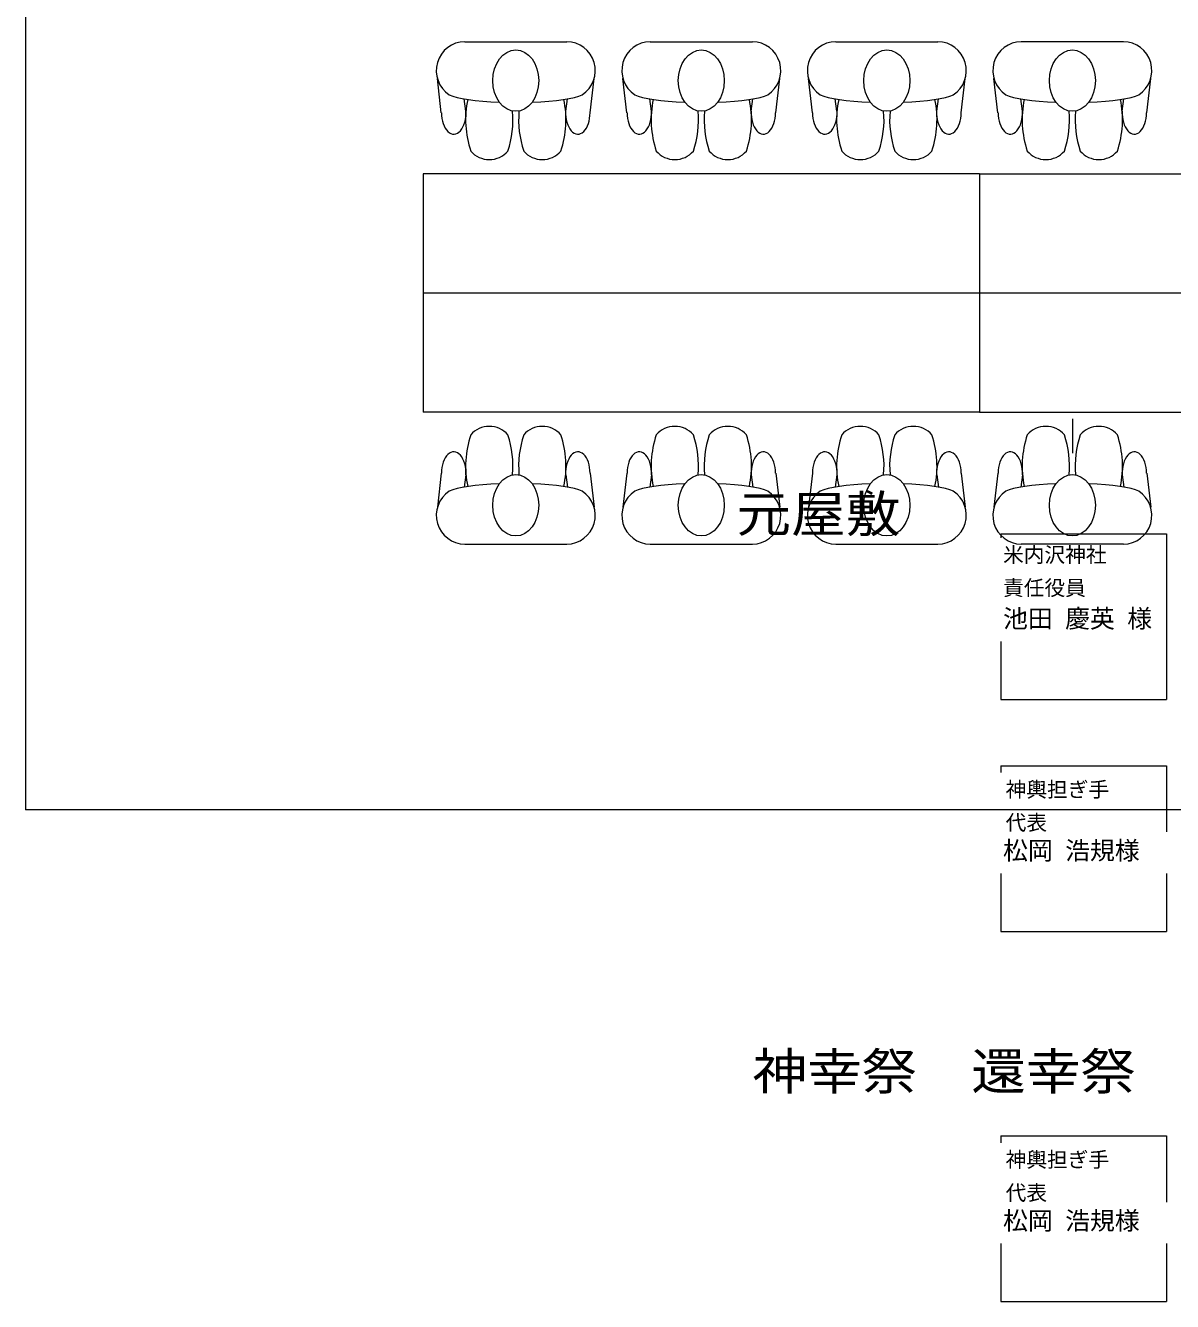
# Model space of a CAD drawing. Units: millimetres, scale not verified. Extents: x -4515 to 4165, y -4577 to 3584.
# Drawn here: x -4475 to -1012, y -4577 to -726 of the extents above; entities that cross this region are included whole.
import ezdxf
from ezdxf.enums import TextEntityAlignment as Align

# ---------------------------------------------------------------- set-up
doc = ezdxf.new("R2010")
doc.units = ezdxf.units.MM
doc.header["$LTSCALE"] = 25
doc.layers.add('2-1_席順', color=7, linetype='Continuous', lineweight=9)
doc.layers.add('2-2_直会席順', color=7, linetype='Continuous', lineweight=9)
doc.styles.add('ＭＳ 明朝', font='')
doc.styles.get('ＭＳ 明朝').set_extended_font_data('MS Mincho')

msp = doc.modelspace()

# ---------------------------------------------------------------- linework, layer by layer
at = {"layer": '2-1_席順'}
for p, q in [((-1530.18, -2259.99), (-1530.18, -2272.49)), ((-1530.18, -2259.99), (-1030.18, -2259.99)), ((-1030.18, -2259.99), (-1030.18, -2759.99)), ((-1530.18, -2959.99), (-1530.18, -2980.99)), ((-1530.18, -2959.99), (-1030.18, -2959.99)), ((-1030.18, -2959.99), (-1030.18, -3159.99)), ((-1030.18, -3284.99), (-1030.18, -3459.99)), ((-1530.18, -4077.06), (-1530.18, -4098.06)), ((-1530.18, -4077.06), (-1030.18, -4077.06)), ((-1030.18, -4077.06), (-1030.18, -4277.06)), ((-1030.18, -4402.06), (-1030.18, -4577.06))]:
    msp.add_line(p, q, dxfattribs=at)
for points in [[(-1530.18, -2584.99), (-1530.18, -2759.99), (-1030.18, -2759.99)], [(-1530.18, -3284.99), (-1530.18, -3459.99), (-1030.18, -3459.99)], [(-1530.18, -4402.06), (-1530.18, -4577.06), (-1030.18, -4577.06)]]:
    msp.add_lwpolyline(points, dxfattribs=at)
at = {"layer": '2-2_直会席順'}
for p, q in [((-4474.77, 2866.7), (-4474.77, -3093.3)), ((-3148.9, -774.91), (-2840.64, -774.91)), ((-2588.9, -774.91), (-2280.64, -774.91)), ((-2028.9, -774.91), (-1720.64, -774.91)), ((-2028.9, -774.91), (-1720.64, -774.91)), ((-1160.64, -774.91), (-1468.9, -774.91)), ((-1160.64, -774.91), (-1468.9, -774.91)), ((-3219.61, -989.3), (-3231.35, -886.4)), ((-2769.93, -989.3), (-2758.19, -886.4)), ((-2659.61, -989.3), (-2671.35, -886.4)), ((-2209.93, -989.3), (-2198.19, -886.4)), ((-2099.61, -989.3), (-2111.35, -886.4)), ((-2099.61, -989.3), (-2111.35, -886.4)), ((-1649.93, -989.3), (-1638.19, -886.4)), ((-1649.93, -989.3), (-1638.19, -886.4)), ((-1539.61, -989.3), (-1551.35, -886.4)), ((-1539.61, -989.3), (-1551.35, -886.4)), ((-1089.93, -989.3), (-1078.19, -886.4)), ((-1089.93, -989.3), (-1078.19, -886.4)), ((-3145.37, -984.47), (-3150.55, -947.52)), ((-2844.17, -984.47), (-2839, -947.52)), ((-2585.37, -984.47), (-2590.55, -947.52)), ((-2284.17, -984.47), (-2279, -947.52)), ((-2025.37, -984.47), (-2030.55, -947.52)), ((-2025.37, -984.47), (-2030.55, -947.52)), ((-1724.17, -984.47), (-1719, -947.52)), ((-1724.17, -984.47), (-1719, -947.52)), ((-1465.37, -984.47), (-1470.55, -947.52)), ((-1465.37, -984.47), (-1470.55, -947.52)), ((-1164.17, -984.47), (-1159, -947.52)), ((-1164.17, -984.47), (-1159, -947.52)), ((-1594.77, -1173.3), (-3274.77, -1173.3)), ((-3274.77, -1173.3), (-3274.77, -1893.3)), ((-1594.77, -1173.3), (85.23, -1173.3)), ((-1594.77, -1173.3), (-1594.77, -1893.3)), ((-3274.77, -1533.3), (1765.23, -1533.3)), ((-1594.77, -1893.3), (-3274.77, -1893.3)), ((-1594.77, -1893.3), (85.23, -1893.3)), ((-1314.77, -1913.3), (-1314.77, -2016.68)), ((-3219.61, -2077.3), (-3231.35, -2180.2)), ((-2769.93, -2077.3), (-2758.19, -2180.2)), ((-2659.61, -2077.3), (-2671.35, -2180.2)), ((-2209.93, -2077.3), (-2198.19, -2180.2)), ((-2099.61, -2077.3), (-2111.35, -2180.2)), ((-1649.93, -2077.3), (-1638.19, -2180.2)), ((-1539.61, -2077.3), (-1551.35, -2180.2)), ((-1089.93, -2077.3), (-1078.19, -2180.2)), ((-3145.37, -2082.13), (-3150.55, -2119.07)), ((-2844.17, -2082.13), (-2839, -2119.07)), ((-2585.37, -2082.13), (-2590.55, -2119.07)), ((-2284.17, -2082.13), (-2279, -2119.07)), ((-2025.37, -2082.13), (-2030.55, -2119.07)), ((-1724.17, -2082.13), (-1719, -2119.07)), ((-1465.37, -2082.13), (-1470.55, -2119.07)), ((-1164.17, -2082.13), (-1159, -2119.07)), ((-3148.9, -2291.68), (-2840.64, -2291.68)), ((-2588.9, -2291.68), (-2280.64, -2291.68)), ((-2028.9, -2291.68), (-1720.64, -2291.68)), ((-1160.64, -2291.68), (-1468.9, -2291.68))]:
    msp.add_line(p, q, dxfattribs=at)
msp.add_lwpolyline([(4165.23, 2866.7), (4165.23, -3093.3), (-4474.77, -3093.3)], dxfattribs=at)
for centre, radius, start, end in [((-3147.5, -862.17), 87.27, 90.91862, 236.62108), ((-2842.04, -862.17), 87.27, 303.37892, 89.08138), ((-2587.5, -862.17), 87.27, 90.91862, 236.62108), ((-2282.04, -862.17), 87.27, 303.37892, 89.08138), ((-2027.5, -862.17), 87.27, 90.91862, 236.62108), ((-2027.5, -862.17), 87.27, 90.91862, 236.62108), ((-1722.04, -862.17), 87.27, 303.37892, 89.08138), ((-1722.04, -862.17), 87.27, 303.37892, 89.08138), ((-1467.5, -862.17), 87.27, 90.91862, 236.62108), ((-1467.5, -862.17), 87.27, 90.91862, 236.62108), ((-1162.04, -862.17), 87.27, 303.37892, 89.08138), ((-1162.04, -862.17), 87.27, 303.37892, 89.08138), ((-2851.1, -1010.65), 295.19, 167.9625, 198.65587), ((-3138.45, -1010.65), 295.19, 341.34413, 12.0375), ((-2291.1, -1010.65), 295.19, 167.9625, 198.65587), ((-2578.45, -1010.65), 295.19, 341.34413, 12.0375), ((-1731.1, -1010.65), 295.19, 167.9625, 198.65587), ((-1731.1, -1010.65), 295.19, 167.9625, 198.65587), ((-2018.45, -1010.65), 295.19, 341.34413, 12.0375), ((-2018.45, -1010.65), 295.19, 341.34413, 12.0375), ((-1171.1, -1010.65), 295.19, 167.9625, 198.65587), ((-1171.1, -1010.65), 295.19, 167.9625, 198.65587), ((-1458.45, -1010.65), 295.19, 341.34413, 12.0375), ((-1458.45, -1010.65), 295.19, 341.34413, 12.0375), ((-3298.45, -1010.65), 295.19, 341.34413, 4.97032), ((-2691.1, -1010.65), 295.19, 175.02968, 198.65587), ((-2738.45, -1010.65), 295.19, 341.34413, 4.97032), ((-2131.1, -1010.65), 295.19, 175.02968, 198.65587), ((-2178.45, -1010.65), 295.19, 341.34413, 4.97032), ((-2178.45, -1010.65), 295.19, 341.34413, 4.97032), ((-1571.1, -1010.65), 295.19, 175.02968, 198.65587), ((-1571.1, -1010.65), 295.19, 175.02968, 198.65587), ((-1618.45, -1010.65), 295.19, 341.34413, 4.97032), ((-1618.45, -1010.65), 295.19, 341.34413, 4.97032), ((-1011.1, -1010.65), 295.19, 175.02968, 198.65587), ((-1011.1, -1010.65), 295.19, 175.02968, 198.65587), ((-3074.77, -1056.65), 74.03, 220.8455, 319.1545), ((-2914.77, -1056.65), 74.03, 220.8455, 319.1545), ((-2514.77, -1056.65), 74.03, 220.8455, 319.1545), ((-2354.77, -1056.65), 74.03, 220.8455, 319.1545), ((-1954.77, -1056.65), 74.03, 220.8455, 319.1545), ((-1954.77, -1056.65), 74.03, 220.8455, 319.1545), ((-1794.77, -1056.65), 74.03, 220.8455, 319.1545), ((-1794.77, -1056.65), 74.03, 220.8455, 319.1545), ((-1394.77, -1056.65), 74.03, 220.8455, 319.1545), ((-1394.77, -1056.65), 74.03, 220.8455, 319.1545), ((-1234.77, -1056.65), 74.03, 220.8455, 319.1545), ((-1234.77, -1056.65), 74.03, 220.8455, 319.1545), ((-2851.1, -2055.95), 295.19, 161.34413, 192.0375), ((-3074.77, -2009.94), 74.03, 40.8455, 139.1545), ((-3298.45, -2055.95), 295.19, 355.02968, 18.65587), ((-2691.1, -2055.95), 295.19, 161.34413, 184.97032), ((-2914.77, -2009.94), 74.03, 40.8455, 139.1545), ((-3138.45, -2055.95), 295.19, 347.9625, 18.65587), ((-2291.1, -2055.95), 295.19, 161.34413, 192.0375), ((-2514.77, -2009.94), 74.03, 40.8455, 139.1545), ((-2738.45, -2055.95), 295.19, 355.02968, 18.65587), ((-2131.1, -2055.95), 295.19, 161.34413, 184.97032), ((-2354.77, -2009.94), 74.03, 40.8455, 139.1545), ((-2578.45, -2055.95), 295.19, 347.9625, 18.65587), ((-1731.1, -2055.95), 295.19, 161.34413, 192.0375), ((-1954.77, -2009.94), 74.03, 40.8455, 139.1545), ((-2178.45, -2055.95), 295.19, 355.02968, 18.65587), ((-1571.1, -2055.95), 295.19, 161.34413, 184.97032), ((-1794.77, -2009.94), 74.03, 40.8455, 139.1545), ((-2018.45, -2055.95), 295.19, 347.9625, 18.65587), ((-1171.1, -2055.95), 295.19, 161.34413, 192.0375), ((-1394.77, -2009.94), 74.03, 40.8455, 139.1545), ((-1618.45, -2055.95), 295.19, 355.02968, 18.65587), ((-1011.1, -2055.95), 295.19, 161.34413, 184.97032), ((-1234.77, -2009.94), 74.03, 40.8455, 139.1545), ((-1458.45, -2055.95), 295.19, 347.9625, 18.65587), ((-3147.5, -2204.42), 87.27, 123.37892, 269.08138), ((-2842.04, -2204.42), 87.27, 270.91862, 56.62108), ((-2587.5, -2204.42), 87.27, 123.37892, 269.08138), ((-2282.04, -2204.42), 87.27, 270.91862, 56.62108), ((-2027.5, -2204.42), 87.27, 123.37892, 269.08138), ((-1722.04, -2204.42), 87.27, 270.91862, 56.62108), ((-1467.5, -2204.42), 87.27, 123.37892, 269.08138), ((-1162.04, -2204.42), 87.27, 270.91862, 56.62108)]:
    msp.add_arc(centre, radius, start, end, dxfattribs=at)
for centre, major_axis in [((-2994.77, -892.51), (0, 92.56)), ((-2434.77, -892.51), (0, 92.56)), ((-1874.77, -892.51), (0, 92.56)), ((-1874.77, -892.51), (0, 92.56)), ((-1314.77, -892.51), (0, 92.56)), ((-1314.77, -892.51), (0, 92.56)), ((-2994.77, -2174.09), (0, -92.56)), ((-2434.77, -2174.09), (0, -92.56)), ((-1874.77, -2174.09), (0, -92.56)), ((-1314.77, -2174.09), (0, -92.56))]:
    msp.add_ellipse(centre, major_axis=major_axis, ratio=0.75, dxfattribs=at)
for centre, major_axis, ratio, start_param, end_param in [((-2994.77, -924.18), (-211.77, 0), 0.1614, 0.3235719, 1.3348855), ((-2994.77, -924.18), (-211.77, 0), 0.1614, 1.8069127, 2.8180793), ((-2434.77, -924.18), (-211.77, 0), 0.1614, 0.3235719, 1.3348855), ((-2434.77, -924.18), (-211.77, 0), 0.1614, 1.8069127, 2.8180793), ((-1874.77, -924.18), (-211.77, 0), 0.1614, 0.3235719, 1.3348855), ((-1874.77, -924.18), (-211.77, 0), 0.1614, 0.3235719, 1.3348855), ((-1874.77, -924.18), (-211.77, 0), 0.1614, 1.8069127, 2.8180793), ((-1874.77, -924.18), (-211.77, 0), 0.1614, 1.8069127, 2.8180793), ((-1314.77, -924.18), (211.77, 0), 0.1614, 3.465106, 4.4762726), ((-1314.77, -924.18), (211.77, 0), 0.1614, 3.465106, 4.4762726), ((-1314.77, -924.18), (211.77, 0), 0.1614, 4.9482998, 5.9596134), ((-1314.77, -924.18), (211.77, 0), 0.1614, 4.9482998, 5.9596134), ((-3182.06, -989.06), (0, 64.8), 0.5714, 1.5744912, 4.7837372), ((-2807.48, -989.06), (0, 64.8), 0.5714, 1.4994481, 4.7086941), ((-2622.06, -989.06), (0, 64.8), 0.5714, 1.5744912, 4.7837372), ((-2247.48, -989.06), (0, 64.8), 0.5714, 1.4994481, 4.7086941), ((-2062.06, -989.06), (0, 64.8), 0.5714, 1.5744912, 4.7837372), ((-2062.06, -989.06), (0, 64.8), 0.5714, 1.5744912, 4.7837372), ((-1687.48, -989.06), (0, 64.8), 0.5714, 1.4994481, 4.7086941), ((-1687.48, -989.06), (0, 64.8), 0.5714, 1.4994481, 4.7086941), ((-1502.06, -989.06), (0, 64.8), 0.5714, 1.5744912, 4.7837372), ((-1502.06, -989.06), (0, 64.8), 0.5714, 1.5744912, 4.7837372), ((-1127.48, -989.06), (0, 64.8), 0.5714, 1.4994481, 4.7086941), ((-1127.48, -989.06), (0, 64.8), 0.5714, 1.4994481, 4.7086941), ((-3182.06, -2077.54), (0, -64.8), 0.5714, 1.4994481, 4.7086941), ((-2807.48, -2077.54), (0, -64.8), 0.5714, 1.5744912, 4.7837372), ((-2622.06, -2077.54), (0, -64.8), 0.5714, 1.4994481, 4.7086941), ((-2247.48, -2077.54), (0, -64.8), 0.5714, 1.5744912, 4.7837372), ((-2062.06, -2077.54), (0, -64.8), 0.5714, 1.4994481, 4.7086941), ((-1687.48, -2077.54), (0, -64.8), 0.5714, 1.5744912, 4.7837372), ((-1502.06, -2077.54), (0, -64.8), 0.5714, 1.4994481, 4.7086941), ((-1127.48, -2077.54), (0, -64.8), 0.5714, 1.5744912, 4.7837372), ((-2994.77, -2142.42), (-211.77, 0), 0.1614, 4.9482998, 5.9596134), ((-2994.77, -2142.42), (-211.77, 0), 0.1614, 3.465106, 4.4762726), ((-2434.77, -2142.42), (-211.77, 0), 0.1614, 4.9482998, 5.9596134), ((-2434.77, -2142.42), (-211.77, 0), 0.1614, 3.465106, 4.4762726), ((-1874.77, -2142.42), (-211.77, 0), 0.1614, 4.9482998, 5.9596134), ((-1874.77, -2142.42), (-211.77, 0), 0.1614, 3.465106, 4.4762726), ((-1314.77, -2142.42), (211.77, 0), 0.1614, 1.8069127, 2.8180793), ((-1314.77, -2142.42), (211.77, 0), 0.1614, 0.3235719, 1.3348855)]:
    msp.add_ellipse(centre, major_axis=major_axis, ratio=ratio, start_param=start_param, end_param=end_param, dxfattribs=at)

# ---------------------------------------------------------------- texts
at = {"layer": '2-1_席順', "color": 3, "style": 'ＭＳ 明朝', "width": 1.1}
for s, p in [('元屋敷', (-2328.93, -2287.94)), ('神幸祭\u3000還幸祭', (-2280.25, -3970.46))]:
    msp.add_text(s, height=110, dxfattribs=at).set_placement(p, align=Align.BOTTOM_LEFT)
at = {"layer": '2-1_席順', "color": 4, "style": 'ＭＳ 明朝'}
for s, p in [('米内沢神社', (-1523.93, -2359.99)), ('責任役員', (-1523.93, -2459.99)), ('神輿担ぎ手', (-1516.13, -3068.49)), ('代表', (-1516.13, -3168.49)), ('神輿担ぎ手', (-1516.13, -4185.56)), ('代表', (-1516.13, -4285.56))]:
    msp.add_text(s, height=45.82, dxfattribs=at).set_placement(p, align=Align.BOTTOM_LEFT)
at = {"layer": '2-1_席順', "style": 'ＭＳ 明朝'}
for s, p in [('池田 慶英 様', (-1523.93, -2559.99)), ('松岡 浩規様', (-1523.93, -3259.99)), ('松岡 浩規様', (-1523.93, -4377.06))]:
    msp.add_text(s, height=54.99, dxfattribs=at).set_placement(p, align=Align.BOTTOM_LEFT)

doc.saveas('drawing.dxf')
